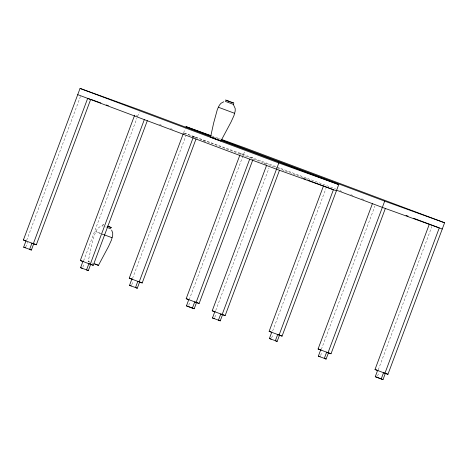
<?xml version="1.0" encoding="UTF-8"?>
<svg xmlns="http://www.w3.org/2000/svg" width="468" height="468" viewBox="0 0 468 468"><rect width="100%" height="100%" fill="white"/><g stroke="black" fill="none" stroke-linecap="round" stroke-linejoin="round"><path stroke-width="0.35" stroke-dasharray="2.34 1.75" d="M89.482 262.004L88.078 261.466C90.968 250.906 91.734 239.37 96.923 229.577C98.338 227.793 100.825 225.465 103.241 225.956M26.653 240.365L80.473 96.414M25.687 247.18L27.553 242.196M83.567 260.892L136.878 118.31M137.645 116.263L139.277 111.899M82.842 267.088L84.234 263.349M103.703 224.71C102.539 223.938 102.199 226.483 103.744 226.167M183.596 132.836L185.229 128.478M132.52 278.548L186.083 135.281M131.789 284.743L133.187 281.005M240.008 154.727L240.517 153.364L276.296 166.743M189.183 299.76L244.676 151.334M188.709 305.271L190.102 301.532M215.73 310.506L269.036 167.918M214.742 317.38L216.14 313.642M272.645 331.034L325.956 188.446M271.662 337.908L273.06 334.175M321.34 349.374L374.903 206.101M320.609 355.563L322.007 351.831M378.255 369.901L431.824 226.635M377.53 376.096L378.928 372.358M88.078 261.466L89.71 262.062M211.799 135.936L220.65 139.131M184.199 133.052L243.512 154.446M193.536 136.562L196.531 137.645M250.456 157.09L253.451 158.172M100.088 233.222L95.735 231.625L101.609 233.854M217.345 138.393L219.393 139.16M276.98 167L335.72 189.031M339.821 190.57L341.868 191.336M350.748 194.665L352.796 195.437M361.676 198.765L363.724 199.532M184.263 133.082L277.173 167.936M277.857 168.188L305.177 178.437M305.861 178.694L308.593 179.718M135.972 115.678L137.961 116.421M159.5 124.459L161.548 125.225M170.428 128.56L172.481 129.326M192.284 136.755L194.337 137.522M203.217 140.856L205.265 141.623M264.005 163.654L266.052 164.426M105.569 226.851L106.64 227.255M102.1 233.977L103.709 234.573M102.141 234.053L103.738 234.649M91.763 262.864L93.103 263.367M103.574 224.681L103.083 224.488"/><path stroke-width="0.7" d="M216.953 139.435L220.954 140.909L231.04 122.025L233.977 115.573L235.193 111.039L235.211 108.547L233.31 104.358M220.954 140.909L210.577 137.03L213.636 123.072L217.374 109.36L219.428 105.142L221.048 103.252L223.762 101.772M36.334 244.776L33.684 243.781L31.42 250.041L29.619 249.391L31.947 243.161L36.334 244.776L90.663 99.462L87.668 98.379L33.339 243.693L23.4 239.967L80.057 88.423L139.973 110.033L211.009 136.679M31.42 250.041L23.657 247.157L25.986 240.926M144.331 119.592L90.254 264.221L80.32 260.495L134.649 115.181M90.663 264.344L88.335 270.568L80.578 267.684L82.906 261.454M88.335 270.568L86.539 269.919L88.867 263.695L93.249 265.303L147.326 120.668M193.027 137.925L139.207 281.876L129.267 278.15L183.345 133.52M139.616 281.999L137.288 288.224L129.525 285.34L131.853 279.109M137.288 288.224L135.486 287.574L137.814 281.35L142.202 282.959L196.022 139.008M249.69 159.138L196.121 302.404L186.188 298.678L239.751 155.411M196.531 302.527L194.202 308.751L192.406 308.108L186.445 305.867L188.774 299.643M192.406 308.108L194.735 301.878L199.116 303.486L252.942 159.535M279.484 170.282L225.155 315.596L212.22 310.787L266.555 165.473M222.569 314.636L220.241 320.861L212.478 317.977L214.806 311.752M222.16 314.514L278.817 162.975L338.733 184.585L282.075 336.123L277.688 334.515L275.359 340.745L277.155 341.394L279.484 335.164M308.4 180.309L333.409 189.733L279.08 335.047L269.141 331.321L323.47 186.001M277.155 341.394L269.398 338.51L271.727 332.28M377.594 370.463L375.266 376.693L381.227 378.928L383.555 372.698L387.943 374.312L444.6 222.768L384.684 201.158L328.027 352.702L318.088 348.976L372.423 203.656M328.437 352.819L326.108 359.05L318.345 356.16L320.674 349.935M326.108 359.05L324.312 358.4L326.641 352.17L331.022 353.779L385.351 208.465M413.583 218.234L439.276 227.916L384.948 373.23L375.008 369.504L429.337 224.19M381.227 378.928L383.023 379.577L385.351 373.347M94.448 263.87L98.45 265.344L108.541 246.46L111.472 240.008L112.694 235.474L112.712 232.982L111.636 230.086M225.295 101.357L233.421 104.399M218.585 107.312L218.24 107.19L234.749 113.361M210.577 137.03L215.923 139.008M211.115 135.697L185.925 126.606L210.518 135.831M221.329 139.376L245.84 148.216L444.6 222.768M91.348 99.561L100.877 103.001M106.324 104.967L108.371 105.704M336.404 190.809L276.489 169.2L77.729 94.653M442.272 228.998L382.356 207.388L336.597 190.224M23.4 239.967L25.799 240.833M80.32 260.495L83.316 261.577M129.267 278.15L132.263 279.232M186.188 298.678L188.581 299.543M212.22 310.787L215.216 311.869M269.141 331.321L271.534 332.181M318.088 348.976L321.083 350.052M375.008 369.504L378.004 370.58M225.155 315.596L220.773 313.987L218.445 320.217L220.241 320.861M23.657 247.157L25.453 247.806M80.578 267.684L82.374 268.334M129.525 285.34L131.321 285.989M186.445 305.867L194.202 308.751M212.478 317.977L214.28 318.626M269.398 338.51L271.194 339.154M318.345 356.16L320.147 356.809M375.266 376.693L383.023 379.577M230.683 101.977L233.883 103.153L225.588 100.053L229.864 101.638M108.184 226.413L111.384 227.594L107.365 226.073M107.716 227.659L110.811 228.793M221.446 139.932L384.684 201.158M213.741 137.703L215.789 138.469M220.568 140.265L338.733 184.585M80.057 88.423L278.817 162.975M406.072 215.42L408.119 216.187M303.621 178.513L305.668 179.285M104.27 234.848L112.033 237.709M196.466 302.492L199.116 303.486M385.293 373.318L387.943 374.312M139.552 281.964L142.202 282.959M328.372 352.784L331.022 353.779M90.599 264.309L93.249 265.303M279.425 335.135L282.075 336.123M94.764 263.946L98.45 265.344"/></g></svg>
